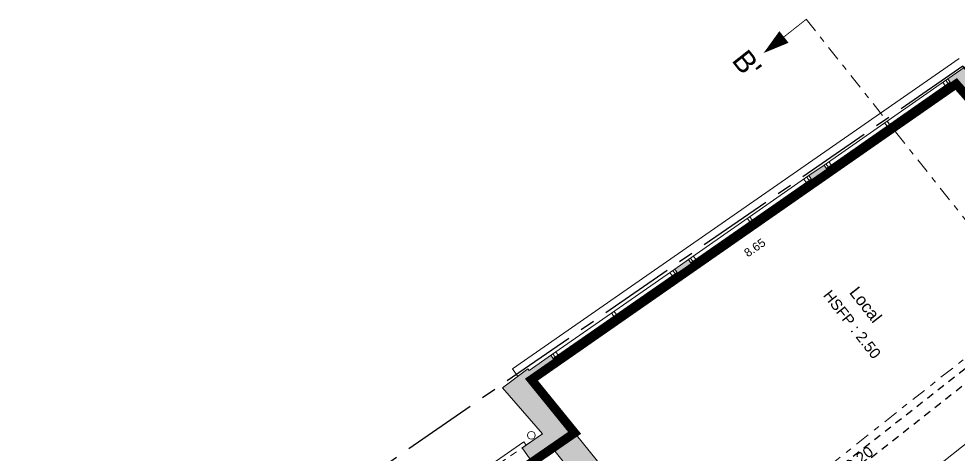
# Model space of a CAD drawing. Header units: metres. Extents: x 1648217.4 to 1648250.3, y 8187333.8 to 8187367.5.
# Drawn here: x 1648218.43 to 1648234.12, y 8187360.17 to 8187367.45 of the extents above; entities that cross this region are included whole.
import ezdxf

# ---------------------------------------------------------------- set-up
doc = ezdxf.new("R2010")
doc.units = ezdxf.units.M
doc.header["$PDMODE"] = 3
doc.header["$PDSIZE"] = 0.05
for name, pattern in [('AXES', [2, 1.25, -0.25, 0.25, -0.25]), ('CACHE2', [0.1875, 0.125, -0.0625]), ('TIRETPT2', [0.5, 0.25, -0.125, 0, -0.125])]:
    doc.linetypes.add(name, pattern=pattern)
for name, color, linetype in [('GEX_BAT_allege', 161, 'Continuous'), ('GEX_BAT_cloison', 2, 'Continuous'), ('GEX_BAT_fenetre', 4, 'Continuous'), ('GEX_BAT_linteau_mur', 6, 'CACHE2'), ('GEX_BAT_mur', 1, 'Continuous'), ('GEX_BAT_poutre', 32, 'CACHE2'), ('GEX_MEP_trait_de_coupe', 21, 'TIRETPT2'), ('GEX_MEP_txt_cot_alti', 51, 'Continuous'), ('GEX_MEP_txt_cot_plani', 30, 'Continuous'), ('GEX_MEP_txt_designation', 7, 'Continuous'), ('GEX_RES_bat_eau_pluviale', 171, 'Continuous')]:
    doc.layers.add(name, color=color, linetype=linetype)
for name, color, linetype, true_color in [('GEX_EDS_sdp_1-bureau', 1, 'AXES', 0xff0000), ('GEX_FON_limite_propriete', 1, 'AXES', 0xff0000), ('GEX_MEP_mur_pochage', 7, 'Continuous', 0x999999)]:
    doc.layers.add(name, color=color, linetype=linetype, true_color=true_color)
doc.styles.add('G100TXT-cote', font='swissl.ttf')
doc.styles.add('G100TXT-droit', font='swissl.ttf', dxfattribs={"height": 0.2})
doc.styles.add('G100TXT-italic', font='swissli.ttf')
doc.styles.add('G50TXT-droit', font='swissl.ttf', dxfattribs={"height": 0.15})
doc.dimstyles.new('G100COT-libre', dxfattribs={"dimtxt": 0.14, "dimasz": 0.18, "dimexe": 0.18, "dimexo": 0.2, "dimgap": 0.09, "dimtad": 0, "dimzin": 0, "dimdsep": 46, "dimtxsty": 'G100TXT-cote', "dimblk1": 'OBLIQUE', "dimblk2": 'OBLIQUE', "dimsah": 1, "dimcen": 0.09, "dimse1": 1, "dimse2": 1, "dimsd1": 1, "dimsd2": 1, "dimclrd": 252, "dimaunit": 2, "dimadec": 3, "dimazin": 0, "dimtfac": 1, "dimtix": 1, "dimtofl": 0, "dimtmove": 0, "dimatfit": 3, "dimldrblk": 'OBLIQUE', "dimfxl": 0.18, "dimtolj": 1, "dimtzin": 0, "dimarcsym": 0})

# ---------------------------------------------------------------- blocks, each defined once
blk = doc.blocks.new('*D17')
at = {"layer": 'Defpoints', "color": 0, "transparency": 16777216}
for p in [(1648234.089, 8187366.361), (1648226.992, 8187361.42), (1648227.177, 8187361.155)]:
    blk.add_point(p, dxfattribs=at)
at = {"layer": 'GEX_MEP_txt_cot_plani', "color": 0, "lineweight": 20, "transparency": 16777216, "insert": (1648230.725, 8187363.626), "char_height": 0.14, "attachment_point": 5, "rotation": 34.8489, "style": 'G100TXT-cote'}
blk.add_mtext('\\A1;8.65', dxfattribs=at)
blk = doc.blocks.new('_OBLIQUE')
at = {"color": 0, "linetype": 'ByBlock'}
blk.add_line((-0.5, -0.5), (0.5, 0.5), dxfattribs=at)
blk = doc.blocks.new('*D18')
at = {"layer": 'Defpoints', "color": 0, "transparency": 16777216}
for p in [(1648234.089, 8187366.361), (1648233.97, 8187366.262), (1648237.94, 8187361.728)]:
    blk.add_point(p, dxfattribs=at)
at = {"layer": 'GEX_MEP_txt_cot_plani', "color": 0, "lineweight": 20, "transparency": 16777216, "insert": (1648235.895, 8187363.945), "char_height": 0.14, "attachment_point": 5, "rotation": 309.7327, "style": 'G100TXT-cote'}
blk.add_mtext('\\A1;6.02', dxfattribs=at)
blk = doc.blocks.new('*D19')
at = {"layer": 'Defpoints', "color": 0, "transparency": 16777216}
for p in [(1648227.342, 8187360.275), (1648227.152, 8187360.12), (1648230.01, 8187356.987)]:
    blk.add_point(p, dxfattribs=at)
at = {"layer": 'GEX_MEP_txt_cot_plani', "color": 0, "lineweight": 20, "transparency": 16777216, "insert": (1648228.486, 8187358.477), "char_height": 0.14, "attachment_point": 5, "rotation": 309.0642, "style": 'G100TXT-cote'}
blk.add_mtext('\\A1;4.23', dxfattribs=at)
blk = doc.blocks.new('*D26')
at = {"layer": 'Defpoints', "color": 0, "transparency": 16777216}
for p in [(1648227.342, 8187360.275), (1648227.44, 8187360.133), (1648224.8, 8187358.523)]:
    blk.add_point(p, dxfattribs=at)
at = {"layer": 'GEX_MEP_txt_cot_plani', "color": 0, "lineweight": 20, "transparency": 16777216, "insert": (1648226.169, 8187359.257), "char_height": 0.14, "attachment_point": 5, "rotation": 34.5852, "style": 'G100TXT-cote'}
blk.add_mtext('\\A1;3.09', dxfattribs=at)

msp = doc.modelspace()

# ---------------------------------------------------------------- hatches: boundary and pattern name
at = {"layer": 'GEX_MEP_mur_pochage'}
h = msp.add_hatch(color=256, dxfattribs=at)
h.dxf.hatch_style = 1
h.paths.add_polyline_path([(1648234.84, 8187365.505), (1648238.022, 8187361.628), (1648238.067, 8187361.664), (1648240.864, 8187358.256), (1648239.794, 8187357.417), (1648239.905, 8187357.275), (1648241.117, 8187358.226), (1648242.21, 8187356.901), (1648241.81, 8187356.581), (1648241.974, 8187356.366), (1648242.081, 8187356.45), (1648249.567, 8187347.38), (1648246.632, 8187345.014), (1648246.485, 8187345.197), (1648244.49, 8187343.637), (1648244.31, 8187343.858), (1648244.147, 8187343.725), (1648244.325, 8187343.507), (1648241.588, 8187341.367), (1648241.711, 8187341.211), (1648242.438, 8187341.782), (1648242.521, 8187341.677), (1648246.302, 8187344.735), (1648246.482, 8187344.881), (1648249.831, 8187347.593), (1648234.218, 8187366.633), (1648233.949, 8187366.446), (1648234.034, 8187366.323), (1648234.089, 8187366.361)])
h = msp.add_hatch(color=256, dxfattribs=at)
h.dxf.hatch_style = 1
h.paths.add_polyline_path([(1648231.966, 8187364.883), (1648231.881, 8187365.006), (1648231.626, 8187364.829), (1648231.711, 8187364.705)])
h = msp.add_hatch(color=256, dxfattribs=at)
h.dxf.hatch_style = 1
h.paths.add_polyline_path([(1648229.701, 8187363.306), (1648229.616, 8187363.429), (1648229.386, 8187363.269), (1648229.471, 8187363.146)])
h = msp.add_hatch(color=256, dxfattribs=at)
h.dxf.hatch_style = 1
h.paths.add_polyline_path([(1648227.18, 8187360.517), (1648226.84, 8187360.282), (1648227.005, 8187360.043), (1648227.342, 8187360.275), (1648230.055, 8187356.933), (1648230.407, 8187357.212), (1648229.303, 8187358.573), (1648229.497, 8187358.725), (1648229.285, 8187358.995), (1648229.086, 8187358.84), (1648226.992, 8187361.42), (1648227.403, 8187361.706), (1648227.318, 8187361.829), (1648226.953, 8187361.575), (1648226.935, 8187361.602), (1648226.511, 8187361.282)])

# ---------------------------------------------------------------- linework, layer by layer
at = {"layer": 'GEX_BAT_allege', "lineweight": 20}
for p, q in [((1648226.677, 8187361.599), (1648234.138, 8187366.787)), ((1648226.677, 8187361.599), (1648226.764, 8187361.474)), ((1648225.035, 8187359.12), (1648226.864, 8187360.379))]:
    msp.add_line(p, q, dxfattribs=at)
at = {"layer": 'GEX_BAT_allege', "lineweight": 20, "extrusion": (-0.571414, 0.820662, 0)}
msp.add_line((1648226.902, 8187360.325), (1648226.864, 8187360.379), dxfattribs=at)
at = {"layer": 'GEX_BAT_cloison', "lineweight": 20}
msp.add_line((1648234.77, 8187360.762), (1648233.332, 8187359.622), dxfattribs=at)
at = {"layer": 'GEX_BAT_fenetre', "lineweight": 20}
for p, q in [((1648233.949, 8187366.446), (1648231.881, 8187365.006)), ((1648233.989, 8187366.389), (1648231.92, 8187364.948)), ((1648233.867, 8187366.389), (1648233.907, 8187366.332)), ((1648233.916, 8187366.423), (1648233.956, 8187366.366)), ((1648232.935, 8187365.74), (1648232.975, 8187365.683)), ((1648232.894, 8187365.712), (1648232.934, 8187365.654)), ((1648231.914, 8187365.029), (1648231.954, 8187364.972)), ((1648231.963, 8187365.063), (1648232.003, 8187365.006)), ((1648231.626, 8187364.829), (1648229.616, 8187363.429)), ((1648231.594, 8187364.806), (1648231.634, 8187364.748)), ((1648231.666, 8187364.771), (1648229.655, 8187363.371)), ((1648231.544, 8187364.772), (1648231.584, 8187364.714)), ((1648230.6, 8187364.115), (1648230.64, 8187364.057)), ((1648230.641, 8187364.143), (1648230.681, 8187364.086)), ((1648229.648, 8187363.452), (1648229.688, 8187363.394)), ((1648229.698, 8187363.486), (1648229.738, 8187363.429)), ((1648229.386, 8187363.269), (1648227.327, 8187361.836)), ((1648229.353, 8187363.246), (1648229.393, 8187363.189)), ((1648229.426, 8187363.211), (1648227.358, 8187361.772)), ((1648229.304, 8187363.212), (1648229.344, 8187363.154)), ((1648228.331, 8187362.535), (1648228.371, 8187362.477)), ((1648228.372, 8187362.563), (1648228.412, 8187362.506)), ((1648227.351, 8187361.852), (1648227.391, 8187361.794)), ((1648227.4, 8187361.886), (1648227.44, 8187361.829))]:
    msp.add_line(p, q, dxfattribs=at)
at = {"layer": 'GEX_BAT_linteau_mur', "lineweight": 20}
for p, q in [((1648234.034, 8187366.323), (1648231.966, 8187364.883)), ((1648231.711, 8187364.706), (1648229.701, 8187363.306)), ((1648229.471, 8187363.146), (1648227.403, 8187361.706)), ((1648225.16, 8187359.124), (1648226.84, 8187360.282))]:
    msp.add_line(p, q, dxfattribs=at)
at = {"layer": 'GEX_BAT_mur', "lineweight": 20}
for p, q in [((1648234.239, 8187366.648), (1648233.949, 8187366.446)), ((1648233.949, 8187366.446), (1648234.034, 8187366.323)), ((1648234.089, 8187366.361), (1648234.034, 8187366.323)), ((1648234.089, 8187366.361), (1648234.84, 8187365.505)), ((1648231.881, 8187365.006), (1648231.626, 8187364.829)), ((1648231.881, 8187365.006), (1648231.966, 8187364.883)), ((1648231.626, 8187364.829), (1648231.711, 8187364.705)), ((1648231.966, 8187364.883), (1648231.711, 8187364.705)), ((1648229.386, 8187363.269), (1648229.616, 8187363.429)), ((1648229.616, 8187363.429), (1648229.701, 8187363.306)), ((1648229.386, 8187363.269), (1648229.471, 8187363.146)), ((1648229.701, 8187363.306), (1648229.471, 8187363.146)), ((1648227.327, 8187361.836), (1648226.953, 8187361.575)), ((1648227.403, 8187361.706), (1648227.318, 8187361.829)), ((1648227.403, 8187361.706), (1648226.992, 8187361.42)), ((1648226.935, 8187361.602), (1648226.511, 8187361.282)), ((1648226.935, 8187361.602), (1648226.953, 8187361.575)), ((1648229.086, 8187358.84), (1648226.992, 8187361.42)), ((1648226.511, 8187361.282), (1648227.18, 8187360.517)), ((1648227.18, 8187360.517), (1648226.832, 8187360.277)), ((1648227.179, 8187360.516), (1648226.84, 8187360.282)), ((1648227.005, 8187360.043), (1648226.84, 8187360.282)), ((1648227.342, 8187360.275), (1648227.005, 8187360.043)), ((1648227.342, 8187360.275), (1648230.055, 8187356.933))]:
    msp.add_line(p, q, dxfattribs=at)
at = {"layer": 'GEX_BAT_poutre'}
for p, q in [((1648234.768, 8187362.018), (1648229.723, 8187358.056)), ((1648234.893, 8187361.86), (1648229.85, 8187357.899))]:
    msp.add_line(p, q, dxfattribs=at)
at = {"layer": 'GEX_EDS_sdp_1-bureau', "const_width": 0.15}
msp.add_lwpolyline([(1648227.714, 8187360.531), (1648219.483, 8187354.856), (1648225.746, 8187347.149), (1648233.951, 8187352.847), (1648235.202, 8187351.305), (1648237.026, 8187352.793), (1648244.49, 8187343.637), (1648246.485, 8187345.197), (1648246.632, 8187345.014), (1648249.567, 8187347.38), (1648242.081, 8187356.45), (1648241.974, 8187356.366), (1648241.81, 8187356.581), (1648242.213, 8187356.898), (1648241.117, 8187358.226), (1648240.978, 8187358.117), (1648238.067, 8187361.664), (1648238.022, 8187361.628), (1648234.84, 8187365.505), (1648234.089, 8187366.361), (1648226.992, 8187361.42)], close=True, dxfattribs=at)
at = {"layer": 'GEX_FON_limite_propriete'}
msp.add_lwpolyline([(1648218.427, 8187355.759), (1648234.712, 8187335.718), (1648242.438, 8187341.782), (1648242.521, 8187341.677), (1648249.831, 8187347.593), (1648234.199, 8187366.656), (1648218.427, 8187355.759)], close=True, dxfattribs=at)
at = {"layer": 'GEX_MEP_trait_de_coupe', "lineweight": 20}
msp.add_line((1648231.585, 8187367.443), (1648249.386, 8187344.987), dxfattribs=at)
at = {"layer": 'GEX_MEP_trait_de_coupe', "lineweight": 0}
msp.add_line((1648237.793, 8187364.596), (1648220.041, 8187350.523), dxfattribs=at)
at = {"layer": 'GEX_MEP_trait_de_coupe', "lineweight": 20, "const_width": 0.015}
msp.add_lwpolyline([(1648231.585, 8187367.443), (1648230.911, 8187366.909)], dxfattribs=at)
at = {"layer": 'GEX_MEP_trait_de_coupe', "lineweight": 20, "flags": 128}
msp.add_lwpolyline([(1648230.872, 8187366.878, 0, 0.248, 0), (1648231.212, 8187367.147, 0.248, 0.248, 0)], format="xyseb", dxfattribs=at)
at = {"layer": 'GEX_RES_bat_eau_pluviale', "lineweight": 20}
msp.add_circle((1648226.992, 8187360.49), 0.065, dxfattribs=at)

# ---------------------------------------------------------------- texts
at = {"layer": 'GEX_MEP_trait_de_coupe', "lineweight": 20, "insert": (1648230.594, 8187366.696), "char_height": 0.35, "attachment_point": 5, "rotation": 308.3969, "line_spacing_factor": 1.186636, "style": 'G50TXT-droit'}
msp.add_mtext("B'", dxfattribs=at)
at = {"layer": 'GEX_MEP_txt_cot_alti', "lineweight": 20, "insert": (1648231.999, 8187362.938), "char_height": 0.18, "width": 2.0042, "attachment_point": 1, "rotation": 308.143, "style": 'G100TXT-italic'}
msp.add_mtext('HSFP : 2.50', dxfattribs=at)
at = {"layer": 'GEX_MEP_txt_cot_alti', "insert": (1648231.547, 8187359.485), "char_height": 0.18, "width": 1.56754, "attachment_point": 1, "rotation": 38.143, "style": 'G100TXT-italic'}
msp.add_mtext('HSPo : 2.20', dxfattribs=at)
at = {"layer": 'GEX_MEP_txt_designation', "lineweight": 20, "insert": (1648232.577, 8187362.672), "char_height": 0.2, "width": 0.82014, "attachment_point": 5, "rotation": 308.143, "style": 'G100TXT-droit'}
msp.add_mtext('Local', dxfattribs=at)

# ---------------------------------------------------------------- dimensions: what is measured, and where the dimension line sits
at = {"layer": 'GEX_MEP_txt_cot_plani', "lineweight": 20}
for base, p1, p2, angle, picture, middle in [((1648227.177, 8187361.155), (1648234.089, 8187366.361), (1648226.992, 8187361.42), 214.8489, '*D17', (1648230.725, 8187363.626)), ((1648233.97, 8187366.262), (1648237.94, 8187361.728), (1648234.089, 8187366.361), 129.7327, '*D18', (1648235.895, 8187363.945)), ((1648227.44, 8187360.133), (1648224.8, 8187358.523), (1648227.342, 8187360.275), 34.5852, '*D26', (1648226.169, 8187359.257)), ((1648227.152, 8187360.12), (1648230.01, 8187356.987), (1648227.342, 8187360.275), 129.0642, '*D19', (1648228.486, 8187358.477))]:
    dim = msp.add_linear_dim(base=base, p1=p1, p2=p2, angle=angle, dimstyle='G100COT-libre', dxfattribs=at)
    dim.commit()
    dim.dimension.update_dxf_attribs({"geometry": picture, "text_midpoint": middle, "dimtype": 161})

doc.saveas('drawing.dxf')
